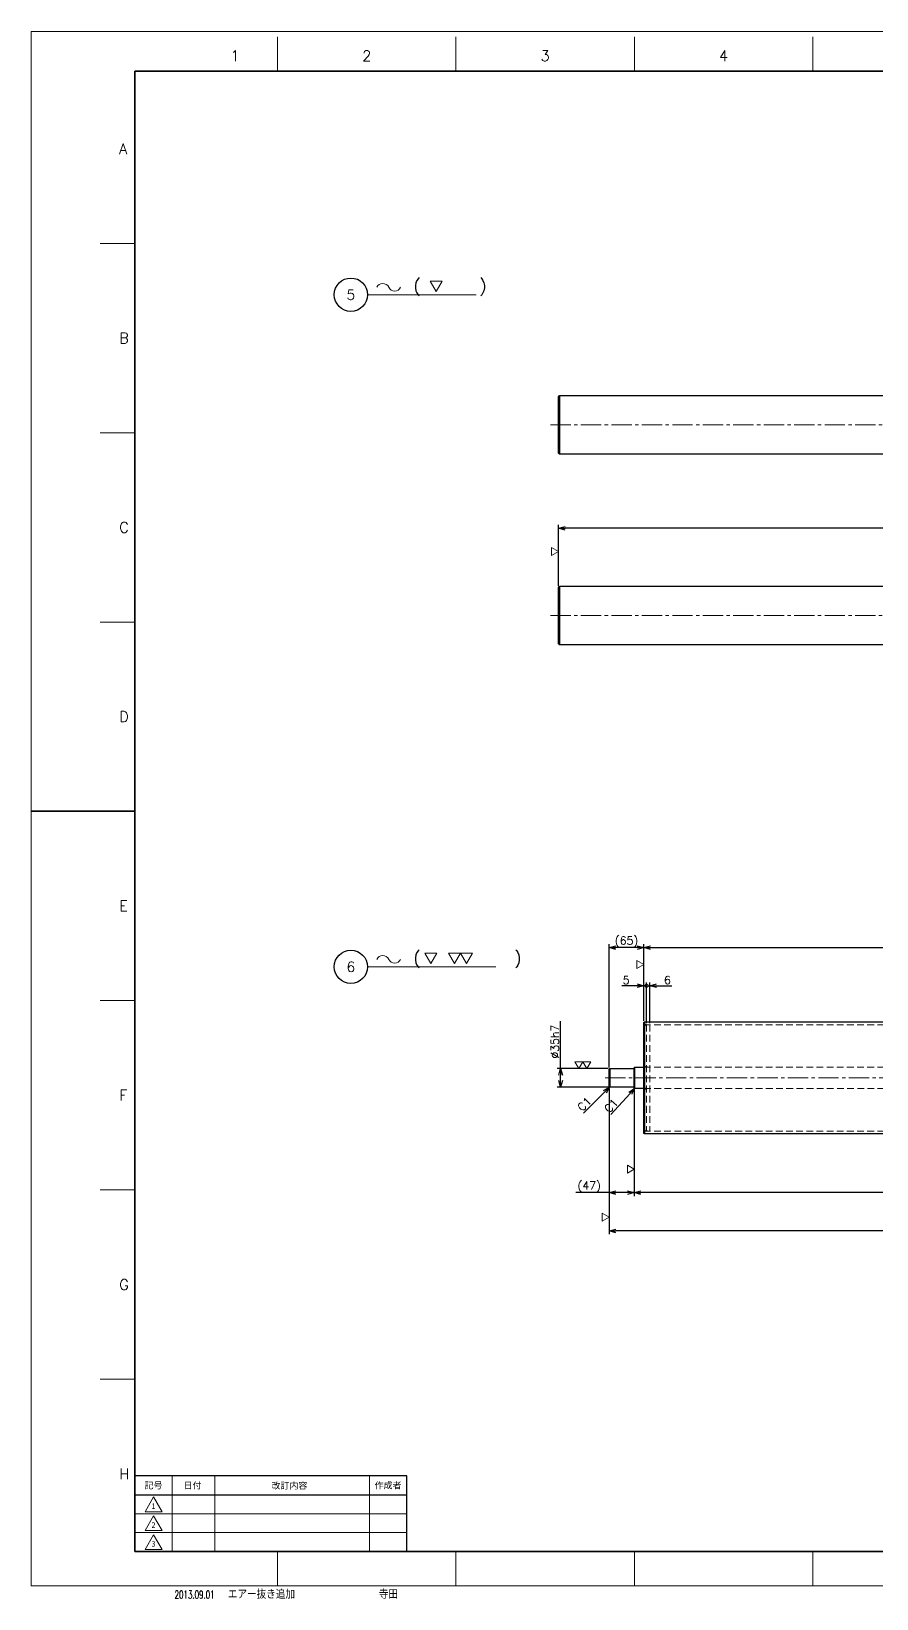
# Model space of a CAD drawing. Header units: millimetres. Extents: x 0 to 4141, y -24 to 2915.
# Drawn here: x 0 to 1586, y -24 to 2915 of the extents above; entities that cross this region are included whole.
import ezdxf
from ezdxf import colors
from ezdxf.entities.mleader import LeaderData, LeaderLine
from ezdxf.enums import TextEntityAlignment as Align
from ezdxf.math import Vec2, Vec3

# ---------------------------------------------------------------- set-up
doc = ezdxf.new("R2010")
doc.units = ezdxf.units.MM
doc.header["$LTSCALE"] = 2
doc.header["$PDMODE"] = 99
doc.header["$PDSIZE"] = 1
doc.linetypes.add('CENTER2', pattern=[28.575, 19.05, -3.175, 3.175, -3.175])
doc.linetypes.add('HIDDEN', pattern=[9.525, 6.35, -3.175])
for name, color, linetype, lineweight in [('04_HIDDEN', 2, 'HIDDEN', 13), ('05_CENTER', 4, 'CENTER2', 13), ('07_TEXT', 3, 'Continuous', 13), ('08_DIM', 3, 'Continuous', 13), ('90_FRAME', 5, 'Continuous', 35)]:
    doc.layers.add(name, color=color, linetype=linetype, lineweight=lineweight)
doc.layers.add('91_BLANK', color=5, linetype='Continuous', lineweight=0, plot=False)
doc.styles.add('KSS_TXT', font='txt.shx', dxfattribs={"bigfont": 'extfont2.shx'})
doc.styles.add('MS_G', font='MS Gothic.ttf')
doc.styles.get("Standard").update_dxf_attribs({"font": 'txt.shx', "bigfont": 'extfont2.shx'})
doc.styles.add('表題用', font='MS PGothic.ttf')
doc.dimstyles.new('KSS_DIM', dxfattribs={"dimscale": 5, "dimtxt": 3, "dimasz": 2.5, "dimexe": 1.25, "dimexo": 0.625, "dimtad": 1, "dimdsep": 46, "dimtxsty": 'KSS_TXT', "dimblk": 'OPEN30', "dimcen": 0, "dimazin": 2, "dimtfac": 0.75, "dimtmove": 0, "dimatfit": 3, "dimldrblk": 'OPEN30', "dimfxl": 1.25, "dimtolj": 1, "dimarcsym": 0})

# ---------------------------------------------------------------- blocks, each defined once
blk = doc.blocks.new('AM_BALLOON1')
at = {"transparency": 16777216}
blk.add_circle((0, 0), 5, dxfattribs=at)
blk.add_attdef('B_NUMBER', text='', height=3, dxfattribs=at).set_placement((0, 0), align=Align.MIDDLE_CENTER)
blk = doc.blocks.new('_OPEN')
at = {"color": 0, "linetype": 'ByBlock'}
for p, q in [((-1, 0.17), (0, 0)), ((0, 0), (-1, -0.17)), ((0, 0), (-1, 0))]:
    blk.add_line(p, q, dxfattribs=at)
blk = doc.blocks.new('p1ba05')
for centre, start, end in [((-2.95, 0.29), 24.2276, 155.5758), ((0, 1.62), 204.2276, 335.5758)]:
    blk.add_arc(centre, 1.62, start, end)
blk = doc.blocks.new('_Open30')
at = {"color": 0, "linetype": 'ByBlock', "lineweight": -2}
for p, q in [((-1, 0.27), (0, 0)), ((0, 0), (-1, -0.27)), ((0, 0), (-1, 0))]:
    blk.add_line(p, q, dxfattribs=at)
blk = doc.blocks.new('*D147')
at = {"layer": '08_DIM', "color": 0, "lineweight": -2, "transparency": 16777216}
for p, q in [((989.1, 1875.2), (989.1, 1989.2)), ((3176.6, 1983), (1001.6, 1983)), ((3189.1, 1875.2), (3189.1, 1989.2))]:
    blk.add_line(p, q, dxfattribs=at)
at = {"layer": 'Defpoints', "color": 0, "transparency": 16777216}
for p in [(989.1, 1983), (989.1, 1872.1), (3189.1, 1872.1)]:
    blk.add_point(p, dxfattribs=at)
at = {"layer": '08_DIM', "color": 0, "lineweight": -2, "transparency": 16777216, "xscale": 12.5, "yscale": 12.5, "zscale": 12.5, "rotation": 180}
blk.add_blockref('_Open30', (989.1, 1983), dxfattribs=at)
at = {"layer": '08_DIM', "color": 0, "lineweight": -2, "transparency": 16777216, "xscale": 12.5, "yscale": 12.5, "zscale": 12.5}
blk.add_blockref('_Open30', (3189.1, 1983), dxfattribs=at)
at = {"layer": '08_DIM', "color": 0, "transparency": 16777216, "insert": (2089.1, 1993.6), "char_height": 15, "attachment_point": 5, "style": 'KSS_TXT'}
blk.add_mtext('\\A1;2200', dxfattribs=at)
blk = doc.blocks.new('p1ba01')
for p, q in [((0, 0), (-1.5, 2.6)), ((-1.5, 2.6), (1.5, 2.6)), ((1.5, 2.6), (0, 0))]:
    blk.add_line(p, q)
blk = doc.blocks.new('A$C67F20274_1_1')
h = blk.add_hatch(color=3)
h.dxf.hatch_style = 1
h.paths.add_polyline_path([(0, -2), (0, 0), (-2, 0)])
at = {"color": 3}
blk.add_lwpolyline([(0, 0), (-2, 0), (-2, 0), (0, -2)], close=True, dxfattribs=at)
blk = doc.blocks.new('*D153')
at = {"layer": '08_DIM', "color": 0, "lineweight": -2, "transparency": 16777216}
for p, q in [((1149.1, 1059.3), (1149.1, 1202.9)), ((1161.6, 1196.7), (3016.6, 1196.7)), ((3029.1, 1059.3), (3029.1, 1202.9))]:
    blk.add_line(p, q, dxfattribs=at)
at = {"layer": 'Defpoints', "color": 0, "transparency": 16777216}
for p in [(3029.1, 1196.7), (1149.1, 1056.2), (3029.1, 1056.2)]:
    blk.add_point(p, dxfattribs=at)
at = {"layer": '08_DIM', "color": 0, "lineweight": -2, "transparency": 16777216, "xscale": 12.5, "yscale": 12.5, "zscale": 12.5, "rotation": 180}
blk.add_blockref('_Open30', (1149.1, 1196.7), dxfattribs=at)
at = {"layer": '08_DIM', "color": 0, "lineweight": -2, "transparency": 16777216, "xscale": 12.5, "yscale": 12.5, "zscale": 12.5}
blk.add_blockref('_Open30', (3029.1, 1196.7), dxfattribs=at)
at = {"layer": '08_DIM', "color": 0, "transparency": 16777216, "insert": (2089.1, 1207.3), "char_height": 15, "attachment_point": 5, "style": 'KSS_TXT'}
blk.add_mtext('\\A1;1880', dxfattribs=at)
blk = doc.blocks.new('_DotSmall')
at = {"color": 0, "linetype": 'ByBlock', "const_width": 0.5}
blk.add_lwpolyline([(-0.0625, 0, 1), (0.0625, 0, 1)], format="xyb", close=True, dxfattribs=at)
blk = doc.blocks.new('*D158')
at = {"layer": '08_DIM', "color": 0, "lineweight": -2, "transparency": 16777216}
for p, q in [((1154.1, 1125.1), (1141.6, 1125.1)), ((1154.1, 1055.2), (1154.1, 1131.3)), ((1154.1, 1125.1), (1160.1, 1125.1)), ((1160.1, 1055.2), (1160.1, 1131.3)), ((1172.6, 1125.1), (1201.4, 1125.1))]:
    blk.add_line(p, q, dxfattribs=at)
at = {"layer": 'Defpoints', "color": 0, "transparency": 16777216}
for p in [(1160.1, 1125.1), (1154.1, 1052.1), (1160.1, 1052.1)]:
    blk.add_point(p, dxfattribs=at)
at = {"layer": '08_DIM', "color": 0, "lineweight": -2, "transparency": 16777216, "xscale": 12.5, "yscale": 12.5, "zscale": 12.5}
blk.add_blockref('_DotSmall', (1154.1, 1125.1), dxfattribs=at)
at = {"layer": '08_DIM', "color": 0, "lineweight": -2, "transparency": 16777216, "xscale": 12.5, "yscale": 12.5, "zscale": 12.5, "rotation": 180}
blk.add_blockref('_Open30', (1160.1, 1125.1), dxfattribs=at)
at = {"layer": '08_DIM', "color": 0, "transparency": 16777216, "insert": (1193.2, 1135.7), "char_height": 15, "attachment_point": 5, "style": 'KSS_TXT'}
blk.add_mtext('\\A1;6', dxfattribs=at)
blk = doc.blocks.new('*D159')
at = {"layer": '08_DIM', "color": 0, "lineweight": -2, "transparency": 16777216}
for p, q in [((1136.6, 1125.1), (1107.9, 1125.1)), ((1149.1, 1059.3), (1149.1, 1131.3)), ((1154.1, 1125.1), (1149.1, 1125.1)), ((1154.1, 1055.2), (1154.1, 1131.3)), ((1154.1, 1125.1), (1166.6, 1125.1))]:
    blk.add_line(p, q, dxfattribs=at)
at = {"layer": 'Defpoints', "color": 0, "transparency": 16777216}
for p in [(1149.1, 1125.1), (1149.1, 1056.2), (1154.1, 1052.1)]:
    blk.add_point(p, dxfattribs=at)
at = {"layer": '08_DIM', "color": 0, "lineweight": -2, "transparency": 16777216, "xscale": 12.5, "yscale": 12.5, "zscale": 12.5}
blk.add_blockref('_Open30', (1149.1, 1125.1), dxfattribs=at)
at = {"layer": '08_DIM', "color": 0, "transparency": 16777216, "insert": (1116, 1135.7), "char_height": 15, "attachment_point": 5, "style": 'KSS_TXT'}
blk.add_mtext('\\A1;5', dxfattribs=at)
blk = doc.blocks.new('_None')
blk = doc.blocks.new('*D164')
at = {"layer": '08_DIM', "color": 0, "lineweight": -2, "transparency": 16777216}
for p, q in [((1131.1, 930), (1131.1, 730.9)), ((3047.1, 930), (3047.1, 730.9)), ((3034.6, 737.2), (1143.6, 737.2))]:
    blk.add_line(p, q, dxfattribs=at)
at = {"layer": 'Defpoints', "color": 0, "transparency": 16777216}
for p in [(1131.1, 933.2), (3047.1, 933.2), (1131.1, 737.2)]:
    blk.add_point(p, dxfattribs=at)
at = {"layer": '08_DIM', "color": 0, "lineweight": -2, "transparency": 16777216, "xscale": 12.5, "yscale": 12.5, "zscale": 12.5, "rotation": 180}
blk.add_blockref('_Open30', (1131.1, 737.2), dxfattribs=at)
at = {"layer": '08_DIM', "color": 0, "lineweight": -2, "transparency": 16777216, "xscale": 12.5, "yscale": 12.5, "zscale": 12.5}
blk.add_blockref('_Open30', (3047.1, 737.2), dxfattribs=at)
at = {"layer": '08_DIM', "color": 0, "transparency": 16777216, "insert": (2089.1, 747.8), "char_height": 15, "attachment_point": 5, "style": 'KSS_TXT'}
blk.add_mtext('\\A1;1916', dxfattribs=at)
blk = doc.blocks.new('*D165')
at = {"layer": '08_DIM', "color": 0, "lineweight": -2, "transparency": 16777216}
for p, q in [((1084.1, 932.5), (1084.1, 659.2)), ((3094.1, 932.5), (3094.1, 659.2)), ((3081.6, 665.5), (1096.6, 665.5))]:
    blk.add_line(p, q, dxfattribs=at)
at = {"layer": 'Defpoints', "color": 0, "transparency": 16777216}
for p in [(1084.1, 935.7), (3094.1, 935.7), (1084.1, 665.5)]:
    blk.add_point(p, dxfattribs=at)
at = {"layer": '08_DIM', "color": 0, "lineweight": -2, "transparency": 16777216, "xscale": 12.5, "yscale": 12.5, "zscale": 12.5, "rotation": 180}
blk.add_blockref('_Open30', (1084.1, 665.5), dxfattribs=at)
at = {"layer": '08_DIM', "color": 0, "lineweight": -2, "transparency": 16777216, "xscale": 12.5, "yscale": 12.5, "zscale": 12.5}
blk.add_blockref('_Open30', (3094.1, 665.5), dxfattribs=at)
at = {"layer": '08_DIM', "color": 0, "transparency": 16777216, "insert": (2089.1, 676.1), "char_height": 15, "attachment_point": 5, "style": 'KSS_TXT'}
blk.add_mtext('\\A1;2010', dxfattribs=at)
blk = doc.blocks.new('*D167')
at = {"layer": '08_DIM', "color": 0, "lineweight": -2, "transparency": 16777216}
for p, q in [((992.8, 969.7), (992.8, 1058.5)), ((1082, 969.7), (986.6, 969.7)), ((992.8, 947.2), (992.8, 957.2)), ((1082, 934.7), (986.6, 934.7))]:
    blk.add_line(p, q, dxfattribs=at)
at = {"layer": 'Defpoints', "color": 0, "transparency": 16777216}
for p in [(992.8, 969.7), (1085.1, 969.7), (1085.1, 934.7)]:
    blk.add_point(p, dxfattribs=at)
at = {"layer": '08_DIM', "color": 0, "lineweight": -2, "transparency": 16777216, "xscale": 12.5, "yscale": 12.5, "zscale": 12.5}
for p, rotation in [((992.8, 969.7), 90), ((992.8, 934.7), 270)]:
    blk.add_blockref('_Open30', p, dxfattribs=dict(at, rotation=rotation))
at = {"layer": '08_DIM', "color": 0, "transparency": 16777216, "insert": (982.2, 1020.3), "char_height": 15, "attachment_point": 5, "rotation": 90, "style": 'KSS_TXT'}
blk.add_mtext('\\A1;%%C35h7', dxfattribs=at)
blk = doc.blocks.new('p1ba02')
for p, q in [((-1.5, 2.6), (1.5, 2.6)), ((0, 0), (-1.5, 2.6)), ((1.5, 2.6), (0, 0)), ((3, 0), (1.5, 2.6)), ((1.5, 2.6), (4.5, 2.6)), ((4.5, 2.6), (3, 0))]:
    blk.add_line(p, q)
blk = doc.blocks.new('*D168')
at = {"layer": '08_DIM', "color": 0, "lineweight": -2, "transparency": 16777216}
for p, q in [((1084.1, 932.5), (1084.1, 730.9)), ((1131.1, 930), (1131.1, 730.9)), ((1084.1, 737.2), (1021.6, 737.2)), ((1118.6, 737.2), (1096.6, 737.2))]:
    blk.add_line(p, q, dxfattribs=at)
at = {"layer": 'Defpoints', "color": 0, "transparency": 16777216}
for p in [(1084.1, 935.7), (1131.1, 933.2), (1084.1, 737.2)]:
    blk.add_point(p, dxfattribs=at)
at = {"layer": '08_DIM', "color": 0, "lineweight": -2, "transparency": 16777216, "xscale": 12.5, "yscale": 12.5, "zscale": 12.5, "rotation": 180}
blk.add_blockref('_Open30', (1084.1, 737.2), dxfattribs=at)
at = {"layer": '08_DIM', "color": 0, "lineweight": -2, "transparency": 16777216, "xscale": 12.5, "yscale": 12.5, "zscale": 12.5}
blk.add_blockref('_Open30', (1131.1, 737.2), dxfattribs=at)
at = {"layer": '08_DIM', "color": 0, "transparency": 16777216, "insert": (1046.6, 747.8), "char_height": 15, "attachment_point": 5, "style": 'KSS_TXT'}
blk.add_mtext('\\A1;(47)', dxfattribs=at)
blk = doc.blocks.new('*D169')
at = {"layer": '08_DIM', "color": 0, "lineweight": -2, "transparency": 16777216}
for p, q in [((1084.1, 971.8), (1084.1, 1202.9)), ((1136.6, 1196.7), (1096.6, 1196.7)), ((1149.1, 1059.3), (1149.1, 1202.9))]:
    blk.add_line(p, q, dxfattribs=at)
at = {"layer": 'Defpoints', "color": 0, "transparency": 16777216}
for p in [(1084.1, 1196.7), (1149.1, 1056.2), (1084.1, 968.7)]:
    blk.add_point(p, dxfattribs=at)
at = {"layer": '08_DIM', "color": 0, "lineweight": -2, "transparency": 16777216, "xscale": 12.5, "yscale": 12.5, "zscale": 12.5, "rotation": 180}
blk.add_blockref('_Open30', (1084.1, 1196.7), dxfattribs=at)
at = {"layer": '08_DIM', "color": 0, "lineweight": -2, "transparency": 16777216, "xscale": 12.5, "yscale": 12.5, "zscale": 12.5}
blk.add_blockref('_Open30', (1149.1, 1196.7), dxfattribs=at)
at = {"layer": '08_DIM', "color": 0, "transparency": 16777216, "insert": (1116.6, 1207.3), "char_height": 15, "attachment_point": 5, "style": 'KSS_TXT'}
blk.add_mtext('\\A1;(65)', dxfattribs=at)
blk = doc.blocks.new('*D171')
at = {"layer": '08_DIM', "color": 0, "lineweight": -2, "transparency": 16777216}
blk.add_line((1075.8, 926.3), (1035.8, 886.4), dxfattribs=at)
at = {"layer": 'Defpoints', "color": 0, "transparency": 16777216}
for p in [(1084.6, 935.2), (1005.6, 856.2), (1005.6, 856.2)]:
    blk.add_point(p, dxfattribs=at)
at = {"layer": '08_DIM', "color": 0, "lineweight": -2, "transparency": 16777216, "xscale": 12.5, "yscale": 12.5, "zscale": 12.5, "rotation": 45.00000000000004}
blk.add_blockref('_Open30', (1084.6, 935.2), dxfattribs=at)
at = {"layer": '08_DIM', "color": 0, "transparency": 16777216, "insert": (1037.6, 903.2), "char_height": 15, "attachment_point": 5, "rotation": 45, "style": 'KSS_TXT'}
blk.add_mtext('\\A1;C1', dxfattribs=at)
blk = doc.blocks.new('*D174')
at = {"layer": '08_DIM', "color": 0, "lineweight": -2, "transparency": 16777216}
blk.add_line((1123.2, 923.4), (1086.8, 883.5), dxfattribs=at)
at = {"layer": 'Defpoints', "color": 0, "transparency": 16777216}
for p in [(1131.6, 932.7), (1059.6, 853.7), (1059.6, 853.7)]:
    blk.add_point(p, dxfattribs=at)
at = {"layer": '08_DIM', "color": 0, "lineweight": -2, "transparency": 16777216, "xscale": 12.5, "yscale": 12.5, "zscale": 12.5, "rotation": 47.65377387972604}
blk.add_blockref('_Open30', (1131.6, 932.7), dxfattribs=at)
at = {"layer": '08_DIM', "color": 0, "transparency": 16777216, "insert": (1087.8, 900.3), "char_height": 15, "attachment_point": 5, "rotation": 47.6538, "style": 'KSS_TXT'}
blk.add_mtext('\\A1;C1', dxfattribs=at)

msp = doc.modelspace()

# ---------------------------------------------------------------- linework, layer by layer
at = {"color": 0}
for p, q in [((991.116, 2231.632), (991.116, 2121.632)), ((991.116, 1874.11), (991.116, 1764.11)), ((1150.116, 1057.17), (1150.116, 847.17)), ((1132.116, 932.17), (1132.116, 972.17)), ((1085.116, 969.67), (1085.116, 934.67))]:
    msp.add_line(p, q, dxfattribs=at)
for points in [[(991.116, 2231.632), (3187.116, 2231.632), (3189.116, 2229.632), (3189.116, 2123.632), (3187.116, 2121.632), (991.116, 2121.632), (989.116, 2123.632), (989.116, 2229.632)], [(1150.116, 1057.17), (3028.116, 1057.17), (3029.116, 1056.17), (3029.116, 848.17), (3028.116, 847.17), (1150.116, 847.17), (1149.116, 848.17), (1149.116, 1056.17)], [(1131.116, 969.67), (1131.116, 934.67), (1085.116, 934.67), (1084.116, 935.67), (1084.116, 968.67), (1085.116, 969.67)]]:
    msp.add_lwpolyline(points, close=True, dxfattribs=at)
for points in [[(2076.116, 1764.11), (991.116, 1764.11), (989.116, 1766.11), (989.116, 1872.11), (991.116, 1874.11), (2069.116, 1874.11)], [(1149.116, 932.17), (1132.116, 932.17), (1131.116, 933.17), (1131.116, 971.17), (1132.116, 972.17), (1149.116, 972.17)]]:
    msp.add_lwpolyline(points, dxfattribs=at)
at = {"layer": '04_HIDDEN'}
for p, q in [((1149.116, 1052.12), (3029.116, 1052.12)), ((1154.116, 1052.12), (1154.116, 852.22)), ((1160.116, 1052.12), (1160.116, 852.22)), ((1149.116, 852.22), (3029.116, 852.22))]:
    msp.add_line(p, q, dxfattribs=at)
for points in [[(1149.116, 972.17), (3029.116, 972.17)], [(3029.116, 932.17), (1149.116, 932.17)]]:
    msp.add_lwpolyline(points, dxfattribs=at)
at = {"layer": '05_CENTER'}
for p, q in [((973.918, 2176.632), (3204.314, 2176.632)), ((973.918, 1819.11), (3204.314, 1819.11)), ((1076.334, 952.17), (3101.898, 952.17))]:
    msp.add_line(p, q, dxfattribs=at)
at = {"layer": '08_DIM'}
for p, q in [((630.746, 2420.817), (834.382, 2420.817)), ((630.746, 1160.574), (871.173, 1160.574))]:
    msp.add_line(p, q, dxfattribs=at)
at = {"layer": '90_FRAME', "color": 4, "lineweight": 13}
for p, q in [((461.877, 2839.789), (461.877, 2904.599)), ((796.544, 2839.789), (796.544, 2904.599)), ((1131.211, 2839.789), (1131.211, 2904.599)), ((1465.878, 2839.789), (1465.878, 2904.599)), ((194.23, 2517.113), (129.42, 2517.113)), ((194.23, 2162.127), (129.42, 2162.127)), ((194.23, 1807.141), (129.42, 1807.141)), ((194.23, 1097.169), (129.42, 1097.169)), ((194.23, 742.182), (129.42, 742.182)), ((194.23, 387.196), (129.42, 387.196)), ((461.877, 0), (461.877, 64.52)), ((796.544, 0), (796.544, 64.52)), ((1131.211, 0), (1131.211, 64.52)), ((1465.878, 0), (1465.878, 64.52))]:
    msp.add_line(p, q, dxfattribs=at)
at = {"layer": '90_FRAME'}
msp.add_line((0, 1452.155), (194.23, 1452.155), dxfattribs=at)
at = {"layer": '90_FRAME', "color": 0, "lineweight": 13}
for p, q in [((264.23, 64.52), (264.23, 205.948)), ((344.23, 64.52), (344.23, 205.948)), ((634.23, 64.52), (634.23, 205.948)), ((194.23, 135.234), (704.23, 135.234)), ((194.23, 99.877), (704.23, 99.877))]:
    msp.add_line(p, q, dxfattribs=at)
at = {"layer": '90_FRAME', "color": 0, "lineweight": 25}
msp.add_line((194.23, 170.591), (704.23, 170.591), dxfattribs=at)
at = {"layer": '90_FRAME'}
msp.add_lwpolyline([(194.23, 64.52), (4076.195, 64.52), (4076.195, 2839.789), (194.23, 2839.789)], close=True, dxfattribs=at)
at = {"layer": '90_FRAME', "color": 0, "lineweight": 25}
msp.add_lwpolyline([(194.23, 64.52), (704.23, 64.52), (704.23, 205.948), (194.23, 205.948)], close=True, dxfattribs=at)
at = {"layer": '90_FRAME', "color": 0, "lineweight": 13}
for points in [[(213.319, 138.989), (229.23, 166.548), (245.14, 138.989), (213.319, 138.989)], [(213.319, 103.632), (229.23, 131.19), (245.14, 103.632), (213.319, 103.632)], [(213.319, 68.275), (229.23, 95.833), (245.14, 68.275), (213.319, 68.275)]]:
    msp.add_lwpolyline(points, dxfattribs=at)
at = {"layer": '91_BLANK'}
msp.add_lwpolyline([(0, 0), (4141.004, 0), (4141.004, 2914.599), (0, 2914.599)], close=True, dxfattribs=at)

# ---------------------------------------------------------------- block references
for p in [(1154.116, 1052.12), (1154.116, 932.17)]:
    msp.add_blockref('A$C67F20274_1_1', p)
at = {"xscale": -1, "rotation": 180}
for p in [(1154.116, 972.17), (1154.116, 852.22)]:
    msp.add_blockref('A$C67F20274_1_1', p, dxfattribs=at)
at = {"layer": '08_DIM'}
for name, p, xscale, yscale, zscale in [('p1ba05', (681.459, 2427.655), 7.5, 7.5, 7.5), ('p1ba01', (759.212, 2426.778), 7.5, 7.5, 7.5), ('p1ba05', (681.459, 1167.412), 7.5, 7.5, 7.5), ('p1ba01', (749.303, 1166.535), 7.5, 7.5, 7.5), ('p1ba02', (793.725, 1166.535), 7.5, 7.5, 7.5), ('p1ba02', (1026.838, 969.67), 5, 5, 5)]:
    msp.add_blockref(name, p, dxfattribs=dict(at, xscale=xscale, yscale=yscale, zscale=zscale))
at = {"layer": '08_DIM', "xscale": -5, "yscale": 5, "zscale": 5}
for p, rotation in [((989.116, 1939.473), 89.99999999999997), ((1149.116, 1165.271), 89.99999999999999), ((1131.116, 781.111), 89.99999999999997), ((1084.116, 691.275), 89.99999999999997)]:
    msp.add_blockref('p1ba01', p, dxfattribs=dict(at, rotation=rotation))

# ---------------------------------------------------------------- texts
at = {"layer": '07_TEXT', "style": 'KSS_TXT'}
for s, p in [('(     )', (716.716, 2426.214)), ('(        )', (716.716, 1165.97))]:
    msp.add_text(s, height=22.5, dxfattribs=at).set_placement(p)
at = {"layer": '90_FRAME', "color": 0, "lineweight": 13, "style": 'KSS_TXT'}
for s, p in [('1', (381.884, 2852.698)), ('2', (629.21, 2852.698)), ('3', (963.877, 2852.698)), ('4', (1298.545, 2852.698))]:
    msp.add_text(s, height=20, dxfattribs=at).set_placement(p, align=Align.BOTTOM_CENTER)
for s, p in [('A', (164.787, 2694.606)), ('B', (164.787, 2339.62)), ('C', (164.787, 1984.634)), ('D', (164.787, 1629.648)), ('E', (164.787, 1274.662)), ('F', (164.787, 919.675)), ('G', (164.787, 564.689)), ('H', (164.787, 209.703))]:
    msp.add_text(s, height=20, dxfattribs=at).set_placement(p, align=Align.MIDDLE_LEFT)
at = {"layer": '90_FRAME', "color": 0, "style": '表題用'}
for s, p in [('記号', (229.23, 188.27)), ('日付', (302.512, 188.27)), ('作成者', (669.23, 188.27))]:
    msp.add_text(s, height=12, dxfattribs=at).set_placement(p, align=Align.MIDDLE_CENTER)
msp.add_text('改訂内容', height=12, dxfattribs=at).set_placement((484.23, 188.27), align=Align.MIDDLE)
at = {"layer": '90_FRAME', "color": 0, "lineweight": 13, "style": 'MS_G'}
for s, p in [('1', (229.23, 149.377)), ('2', (229.23, 114.02)), ('3', (229.23, 78.663))]:
    msp.add_text(s, height=10.607, dxfattribs=at).set_placement(p, align=Align.MIDDLE)
at = {"layer": '90_FRAME', "color": 3, "lineweight": 13, "width": 0.65}
msp.add_text('2013.09.01', height=15, dxfattribs=at).set_placement((268.71, -23.999))
at = {"layer": '90_FRAME', "color": 3, "lineweight": 13}
for s, p in [('エアー抜き追加', (368.668, -23.999)), ('寺田', (651.851, -23.999))]:
    msp.add_text(s, height=15, dxfattribs=at).set_placement(p)

# ---------------------------------------------------------------- dimensions: what is measured, and where the dimension line sits
at = {"layer": '08_DIM'}
for base, p1, p2, picture, middle in [((989.116, 1982.987), (3189.116, 1872.11), (989.116, 1872.11), '*D147', (2089.116, 1993.612)), ((3029.116, 1196.676), (1149.116, 1056.17), (3029.116, 1056.17), '*D153', (2089.116, 1207.301)), ((1084.116, 665.47), (3094.116, 935.67), (1084.116, 935.67), '*D165', (2089.116, 676.095)), ((1131.116, 737.155), (3047.116, 933.17), (1131.116, 933.17), '*D164', (2089.116, 747.78))]:
    dim = msp.add_linear_dim(base=base, p1=p1, p2=p2, dimstyle='KSS_DIM', override={"dimarcsym": 1}, dxfattribs=at)
    dim.commit()
    dim.dimension.update_dxf_attribs({"geometry": picture, "text_midpoint": middle})
for base, p1, p2, picture, middle in [((1084.116, 1196.676), (1149.116, 1056.17), (1084.116, 968.67), '*D169', (1116.616, 1207.311)), ((1084.116, 737.155), (1131.116, 933.17), (1084.116, 935.67), '*D168', (1046.616, 747.78))]:
    dim = msp.add_linear_dim(base=base, p1=p1, p2=p2, text='(<>)', dimstyle='KSS_DIM', override={"dimarcsym": 1}, dxfattribs=at)
    dim.commit()
    dim.dimension.update_dxf_attribs({"geometry": picture, "text_midpoint": middle})
for base, p2, override, picture, middle in [((1149.116, 1125.063), (1149.116, 1056.17), {"dimblk1": 'None', "dimblk2": 'Open30', "dimsah": 1, "dimarcsym": 1}, '*D159', (1115.991, 1135.698)), ((1160.116, 1125.063), (1160.116, 1052.12), {"dimblk1": 'DotSmall', "dimblk2": 'Open30', "dimsah": 1, "dimarcsym": 1}, '*D158', (1193.241, 1135.688))]:
    dim = msp.add_linear_dim(base=base, p1=(1154.116, 1052.12), p2=p2, angle=180, dimstyle='KSS_DIM', override=override, dxfattribs=at)
    dim.commit()
    dim.dimension.update_dxf_attribs({"geometry": picture, "text_midpoint": middle})
dim = msp.add_linear_dim(base=(992.838, 969.67), p1=(1085.116, 934.67), p2=(1085.116, 969.67), angle=90, text='%%C<>h7', dimstyle='KSS_DIM', override={"dimarcsym": 1}, dxfattribs=at)
dim.commit()
dim.dimension.update_dxf_attribs({"geometry": '*D167', "text_midpoint": (982.202, 1020.347)})
for p1, p2, picture, middle in [((1084.616, 935.17), (1005.604, 856.158), '*D171', (1037.597, 903.177)), ((1131.616, 932.67), (1059.604, 853.658), '*D174', (1087.757, 900.321))]:
    dim = msp.add_aligned_dim(p1=p1, p2=p2, distance=0, text='C1', dimstyle='KSS_DIM', override={"dimse1": 1, "dimse2": 1, "dimsd2": 1, "dimarcsym": 1}, dxfattribs=at)
    dim.commit()
    dim.dimension.update_dxf_attribs({"geometry": picture, "text_midpoint": middle})

# ---------------------------------------------------------------- leaders
ml = msp.add_multileader_block('Standard', dxfattribs=at)
ml.set_content('AM_BALLOON1', color=256, scale=6.25)
ml.set_attribute('B_NUMBER', '5', width=0)
ml.set_leader_properties(color=256, linetype='ByLayer', lineweight=-1)
ml.set_arrow_properties(name='OPEN')
ml.build(insert=Vec2(0, 0))
ml.multileader.update_dxf_attribs({"leader_type": 0, "has_dogleg": 0, "text_right_attachment_type": 6, "dogleg_length": 0, "arrow_head_size": 12.5, "scale": 2.5, "block_connection_type": 1})
ctx = ml.context
ctx.base_point, ctx.scale, ctx.char_height, ctx.arrow_head_size, ctx.landing_gap_size, ctx.plane_origin = Vec3(599.452, 2420.857), 2.5, 25, 12.5, 12.5, Vec3(599.452, 2420.857)
ctx.right_attachment, ctx.attachment_type = 6, 1
notes = []
notes.append((ctx, [(0, (0, 0, 0), (0, 0), (1, 0), 1, [])]))
ctx.block.insert = Vec3(599.452, 2420.857)
ml = msp.add_multileader_block('Standard', dxfattribs=at)
ml.set_content('AM_BALLOON1', color=256, scale=6.25)
ml.set_attribute('B_NUMBER', '6', width=0)
ml.set_leader_properties(color=256, linetype='ByLayer', lineweight=-1)
ml.set_arrow_properties(name='OPEN')
ml.build(insert=Vec2(0, 0))
ml.multileader.update_dxf_attribs({"leader_type": 0, "has_dogleg": 0, "text_right_attachment_type": 6, "dogleg_length": 0, "arrow_head_size": 12.5, "scale": 2.5, "block_connection_type": 1})
ctx = ml.context
ctx.base_point, ctx.scale, ctx.char_height, ctx.arrow_head_size, ctx.landing_gap_size, ctx.plane_origin = Vec3(599.452, 1160.614), 2.5, 25, 12.5, 12.5, Vec3(599.452, 1160.614)
ctx.right_attachment, ctx.attachment_type = 6, 1
notes.append((ctx, [(0, (0, 0, 0), (0, 0), (1, 0), 1, [])]))
ctx.block.insert = Vec3(599.452, 1160.614)
for ctx, leaders in notes:
    for number, flags, end, landing, length, lines in leaders:
        leader = LeaderData()
        leader.index, (leader.has_last_leader_line, leader.has_dogleg_vector, leader.attachment_direction) = number, flags
        leader.last_leader_point, leader.dogleg_vector, leader.dogleg_length = Vec3(end), Vec3(landing), length
        for number, points, colour, breaks in lines:
            line = LeaderLine()
            line.index, line.vertices, line.color, line.breaks = number, Vec3.list(points), colors.encode_raw_color(colour), breaks
            leader.lines.append(line)
        ctx.leaders.append(leader)

doc.saveas('drawing.dxf')
